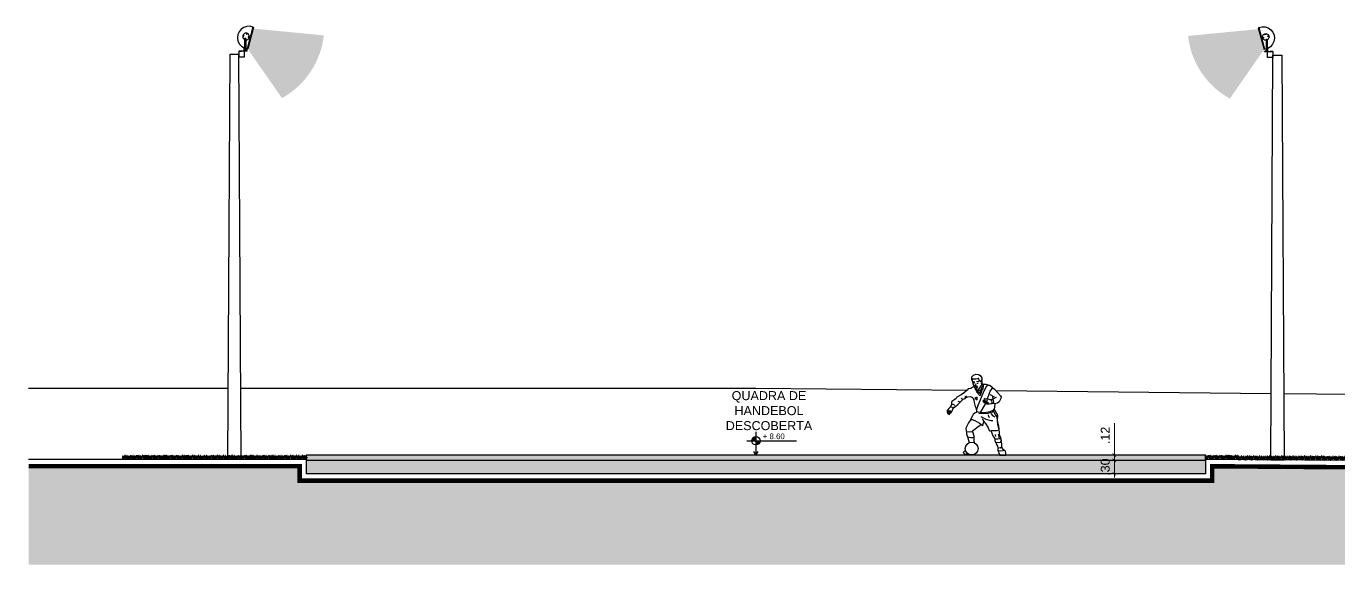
# Model space of a CAD drawing. Header units: metres. Extents: x 2394 to 3264, y 364 to 634.
# Drawn here: x 2687.28 to 2716.48, y 403.38 to 415.36 of the extents above; entities that cross this region are included whole.
import ezdxf

# ---------------------------------------------------------------- set-up
doc = ezdxf.new("R2010")
doc.units = ezdxf.units.M
doc.header["$LTSCALE"] = 5
doc.header["$MEASUREMENT"] = 0
for name, color, linetype, lineweight in [('2prancha', 4, 'Continuous', 18), ('PENA 05', 5, 'Continuous', 25), ('texto', 3, 'Continuous', 25)]:
    doc.layers.add(name, color=color, linetype=linetype, lineweight=lineweight)
for name, color, linetype in [('COTA 1 100', 2, 'Continuous'), ('COTA DE NÍVEL', 7, 'Continuous'), ('PENA 0.15', 7, 'Continuous'), ('PENA 01', 1, 'Continuous'), ('PENA 02', 2, 'Continuous'), ('PENA 06', 6, 'Continuous'), ('VEG_PLANTAS', 94, 'Continuous')]:
    doc.layers.add(name, color=color, linetype=linetype)
doc.styles.add('GRAF', font='GRAF.SHX')
doc.styles.add('Luana', font='arial.ttf')
doc.dimstyles.new('arial100', dxfattribs={"dimtxt": 0.2, "dimasz": 0.08, "dimexe": 0.1, "dimexo": 0.2, "dimgap": 0.1, "dimtad": 1, "dimzin": 4, "dimdsep": 46, "dimtxsty": 'Luana', "dimblk": 'ARCHTICK', "dimcen": 0, "dimclrd": 7, "dimclre": 7, "dimclrt": 256, "dimadec": 0, "dimazin": 0, "dimtfac": 1, "dimtix": 1, "dimtmove": 0, "dimatfit": 3, "dimldrblk": 'CLOSEDBLANK', "dimfxl": 0, "dimlwd": 5, "dimlwe": 5, "dimarcsym": 0})

# ---------------------------------------------------------------- blocks, each defined once
blk = doc.blocks.new('cacho6')
for centre, radius in [((-0.42, 0.24), 0.0184), ((-0.33, 0.28), 0.0156), ((-0.26, 0.26), 0.0104), ((-0.16, 0.31), 0.0082), ((-0.04, 0.22), 0.0116), ((0.01, 0.25), 0.0183), ((0.13, 0.28), 0.0156), ((0.2, 0.26), 0.0104), ((0.29, 0.31), 0.0082), ((0.41, 0.22), 0.0116), ((0.47, 0.25), 0.0183)]:
    blk.add_circle(centre, radius)
blk.add_arc((0.04, 0.24), 0.0184, 202.9972, 106.9767)
for points, knots in [([(0, 0), (0.02, 0.01), (0.05, 0.04), (-0.03, 0.01), (-0.04, 0.09), (-0.06, 0.02), (-0.18, 0.07), (-0.04, 0.07), (0.08, 0.12), (-0.05, 0.08), (0.03, 0.21), (-0.07, 0.07), (-0.08, 0.26), (-0.1, 0.07), (-0.16, 0.21), (0.04, 0.26), (-0.3, 0.3), (-0.13, 0.11), (-0.23, 0.21), (-0.32, 0.09), (-0.13, 0.12), (-0.35, 0), (-0.31, 0.14), (-0.25, 0.23), (-0.45, 0.23), (-0.27, 0.13), (-0.41, 0.06), (-0.45, 0.13), (-0.46, 0.22), (-0.52, 0.13), (-0.43, 0.09), (-0.44, 0.03), (-0.45, 0)], [0.011965, 0.011965, 0.011965, 0.011965, 0.082609, 0.169559, 0.243044, 0.299408, 0.400394, 0.594709, 0.690458, 0.785628, 0.89158, 1.001823, 1.123848, 1.25156, 1.356811, 1.528141, 1.7837, 1.951889, 2.05249, 2.190104, 2.318207, 2.51551, 2.701394, 2.792269, 2.948062, 3.123129, 3.249217, 3.402204, 3.477691, 3.56163, 3.701911, 3.843182, 3.843182, 3.843182, 3.843182]), ([(0.45, 0), (0.47, 0.01), (0.5, 0.04), (0.42, 0.01), (0.41, 0.09), (0.39, 0.02), (0.28, 0.07), (0.41, 0.07), (0.53, 0.12), (0.4, 0.08), (0.48, 0.21), (0.39, 0.07), (0.38, 0.26), (0.35, 0.07), (0.29, 0.21), (0.5, 0.26), (0.16, 0.3), (0.33, 0.11), (0.22, 0.21), (0.13, 0.09), (0.32, 0.12), (0.1, 0), (0.14, 0.14), (0.2, 0.23), (0, 0.23), (0.18, 0.13), (0.05, 0.06), (0.01, 0.13), (-0.01, 0.22), (-0.05, 0.16), (-0.04, 0.14), (-0.04, 0.13)], [0.011965, 0.011965, 0.011965, 0.011965, 0.082609, 0.169559, 0.243044, 0.299408, 0.400394, 0.594709, 0.690458, 0.785628, 0.89158, 1.001823, 1.123848, 1.25156, 1.356811, 1.528141, 1.7837, 1.951889, 2.05249, 2.190104, 2.318207, 2.51551, 2.701394, 2.792269, 2.948062, 3.123129, 3.249217, 3.402204, 3.477691, 3.56163, 3.606746, 3.606746, 3.606746, 3.606746]), ([(0, 0.09), (0, 0.09), (0.01, 0.07), (0.01, 0.05), (0.01, 0.03)], [3.6908032, 3.6908032, 3.6908032, 3.6908032, 3.701911, 3.8032539, 3.8032539, 3.8032539, 3.8032539])]:
    blk.add_open_spline(points, degree=3, knots=knots)
blk = doc.blocks.new('NIV02')
h = blk.add_hatch(color=256)
h.paths.add_polyline_path([(-43.09, -49.03, 0.414214), (-44.59, -50.53), (-43.09, -50.53)])
h.paths.add_polyline_path([(-43.09, -52.04, 0.414214), (-41.58, -50.53), (-43.09, -50.53)])
for p, q in [((-46.27, -50.53), (-28.68, -50.53)), ((-43.09, -47.38), (-43.09, -55.58))]:
    blk.add_line(p, q)
blk.add_lwpolyline([(-42.36, -54.32), (-43.09, -55.58), (-43.82, -54.32)])
blk.add_circle((-43.09, -50.53), 1.5)
at = {"style": 'GRAF'}
blk.add_attdef('ELEV', (-40.66, -49.96), '', height=1.26, dxfattribs=at)
blk = doc.blocks.new('jogador de futebol 01')
for p, q in [((11.5, 153.2), (16.5, 154.9)), ((16.5, 154.9), (21.9, 154.4)), ((21.9, 154.4), (24.9, 152.1)), ((10.5, 129.3), (6.4, 127)), ((8.4, 144.7), (8.8, 149.4)), ((9.4, 141.7), (8.4, 144.7)), ((8.8, 149.4), (11.5, 153.2)), ((9.4, 145.3), (9.3, 142)), ((9.3, 142), (10.6, 136.5)), ((10, 145.9), (9.4, 145.3)), ((11.8, 145.2), (10, 145.9)), ((13.2, 130.2), (10.5, 129.3)), ((10.6, 136.5), (11.7, 133.2)), ((11.8, 139.9), (10.9, 139.7)), ((11.7, 133.2), (13.2, 130)), ((16.4, 145.3), (11.8, 145.2)), ((14.6, 139), (11.8, 139.9)), ((12.6, 137.3), (11.8, 137.6)), ((14, 137.3), (12.6, 137.3)), ((13.2, 130), (15, 126.7)), ((15.9, 133.8), (14.7, 133.2)), ((14.7, 133.2), (15, 132.6)), ((15, 132.6), (16.4, 132.1)), ((17.6, 129.3), (15.3, 129.4)), ((16.1, 137), (15.9, 133.8)), ((19.4, 145.5), (16.4, 145.3)), ((16.4, 132.1), (19.1, 132.9)), ((17.3, 128.1), (19, 128.1)), ((20.9, 140.9), (17.5, 139.9)), ((20.5, 129.6), (17.6, 129.3)), ((19, 128.1), (19.9, 128.2)), ((19.1, 137.6), (20.3, 137.6)), ((20.8, 146.5), (19.4, 145.5)), ((20.3, 137.6), (21.6, 137.9)), ((21.9, 146.4), (20.8, 146.5)), ((22.5, 140.5), (20.9, 140.9)), ((22.3, 145.3), (21.9, 146.4)), ((22, 125.6), (25.5, 130.3)), ((23.1, 143.7), (22.3, 145.3)), ((24.3, 141.2), (23.1, 143.7)), ((25.5, 139.9), (24.3, 141.2)), ((24.9, 152.1), (27.8, 147.9)), ((26.1, 140.5), (25.5, 139.9)), ((25.5, 130.3), (26.1, 132.9)), ((27, 143.2), (26.1, 141.8)), ((26.1, 141.8), (26.1, 140.8)), ((27.2, 128.1), (26.3, 124.6)), ((26.7, 136.7), (27.9, 137.1)), ((28.1, 143.2), (27, 143.2)), ((27.9, 131.5), (27.2, 128.1)), ((27.6, 135.2), (27.9, 131.5)), ((27.8, 147.9), (27.8, 144.7)), ((27.8, 144.7), (27.8, 143.4)), ((27.9, 137.1), (28.8, 139)), ((29, 140.8), (28.1, 143.2)), ((28.1, 136.7), (29.6, 136)), ((28.8, 139), (29, 140.8)), ((29.6, 136), (30.1, 135.4)), ((31.1, 132.6), (29.8, 136.2)), ((30.1, 135.4), (36.2, 135.1)), ((30.4, 125.6), (31.1, 132.6)), ((37.5, 131.6), (31.4, 120.5)), ((36.2, 135.1), (44.4, 132.6)), ((42.6, 133.3), (37.5, 131.6)), ((44.4, 132.6), (53, 125.7)), ((-26.4, 104.3), (-30.3, 101.4)), ((-22, 107.7), (-26.4, 104.3)), ((-20.6, 110), (-22, 107.7)), ((-12.5, 114.8), (-20.6, 110)), ((-17.2, 101.5), (-17.4, 102.5)), ((-14.4, 100.5), (-10.8, 103.5)), ((-5.7, 118.9), (-12.5, 114.8)), ((-10.3, 106.4), (-12, 107.4)), ((-10.8, 103.5), (-8.2, 106.4)), ((-9.2, 105.7), (-10.3, 106.4)), ((-8.2, 106.4), (-4.6, 107.6)), ((-0.5, 123.9), (-5.7, 118.9)), ((-4.6, 107.7), (-3.6, 111.6)), ((-4.6, 107.6), (-2.6, 109.2)), ((-3.6, 111.6), (-1.5, 112.8)), ((-2.6, 109.2), (0.8, 110.4)), ((1.6, 126.4), (-0.5, 123.9)), ((0.8, 110.4), (5.7, 111.2)), ((6.4, 127), (1.6, 126.4)), ((5.7, 111.2), (9.6, 109.2)), ((9.6, 109.2), (12.6, 104.8)), ((12.6, 104.8), (13.4, 99.6)), ((18.8, 110), (14.4, 108.2)), ((14.6, 108.4), (18.7, 105)), ((15, 126.7), (17.6, 124.7)), ((17.5, 122.9), (15.5, 125.9)), ((25, 112.5), (17.3, 120.8)), ((20.2, 121.7), (17.5, 122.9)), ((17.6, 124.7), (20.2, 124.6)), ((18.7, 122.3), (24.2, 116.9)), ((18.7, 105), (18.8, 110)), ((31.4, 120.5), (19.6, 92)), ((20.2, 124.6), (22, 125.6)), ((26.1, 123.5), (20.2, 121.7)), ((24.2, 116.9), (25.9, 123.6)), ((28.1, 123.6), (25, 112.5)), ((26.3, 124.6), (26.1, 123.5)), ((26.7, 123.6), (30.4, 125.6)), ((39.8, 103.9), (30.1, 103.1)), ((30.1, 103.1), (30.6, 101.6)), ((34, 106.8), (32.1, 105.7)), ((32.1, 105.7), (32.7, 105)), ((32.7, 105), (39.8, 103.9)), ((40.9, 106.2), (34, 106.8)), ((38.6, 106.6), (40.3, 110.8)), ((40.3, 110.8), (42.1, 115.6)), ((45.7, 104.5), (40.9, 106.2)), ((42.1, 115.6), (44.4, 121.8)), ((44.4, 121.8), (48.9, 127.5)), ((48.6, 112.6), (44.5, 114.8)), ((45, 105.1), (48.5, 106.3)), ((47.5, 103), (45, 105.1)), ((48.1, 100.2), (47.5, 103)), ((48.5, 106.3), (52.2, 108.4)), ((49.8, 110), (48.6, 112.6)), ((50.6, 104.5), (48.9, 105.4)), ((50.3, 107.2), (49.8, 110)), ((51.7, 100.4), (50.6, 104.5)), ((50.9, 111.3), (52.5, 112.3)), ((52.2, 108.4), (54, 109.5)), ((53, 125.7), (64.8, 112.8)), ((54, 109.5), (56.8, 109.9)), ((65.2, 107.6), (61.9, 100.7)), ((64.8, 112.8), (65.8, 111)), ((65.8, 111), (65.2, 107.6)), ((-39.5, 83.8), (-39.6, 80.8)), ((-39.6, 80.8), (-38.8, 78.5)), ((-38.5, 85.6), (-39.5, 83.8)), ((-38.8, 78.5), (-36.4, 76.6)), ((-36.2, 87.9), (-38.5, 85.6)), ((-36.7, 81), (-36.5, 83.6)), ((-34.1, 81), (-36.7, 81)), ((-36.5, 83.6), (-34.1, 84.3)), ((-36.4, 79.3), (-34.1, 80)), ((-34.9, 77.1), (-36.4, 79.3)), ((-32.9, 91.5), (-36.2, 87.9)), ((-35.1, 76.1), (-34.9, 77.1)), ((-34.1, 84.3), (-32.9, 82.5)), ((-32.9, 82.5), (-34.1, 79.5)), ((-34.1, 80), (-34.1, 81)), ((-34.1, 79.5), (-33.4, 78)), ((-33.4, 78), (-31.5, 80.3)), ((-30.8, 95.6), (-33.3, 91.5)), ((-33.3, 91.5), (-31.8, 91.4)), ((-31.8, 91.4), (-29.3, 90.4)), ((-31.5, 80.3), (-28.3, 85.9)), ((-30.3, 101.4), (-31.1, 99.4)), ((-31.1, 99.4), (-31, 95.6)), ((-31, 95.6), (-28.7, 96.1)), ((-29.3, 90.4), (-28, 88.9)), ((-28.7, 96.1), (-25.6, 95)), ((-28.3, 85.9), (-28, 89)), ((-28, 88.9), (-24.2, 92)), ((-25.6, 95), (-24.4, 93.5)), ((-24.2, 92), (-23.3, 91.9)), ((-23.3, 91.9), (-18.8, 95.5)), ((-18.8, 95.5), (-14.4, 100.5)), ((-14.3, 100.5), (-17.2, 101.5)), ((14.9, 79.7), (11.4, 76.5)), ((13.4, 99.6), (14.9, 91.9)), ((14.9, 91.9), (16.7, 87.8)), ((17.5, 80.2), (14.9, 79.7)), ((16.7, 87.8), (17.8, 81.7)), ((19.6, 92), (17.5, 85.3)), ((17.8, 81.5), (17.5, 80.2)), ((20.8, 80.7), (17.8, 81.5)), ((24.5, 80.1), (20.8, 80.7)), ((21.9, 78.9), (30.6, 77.9)), ((33.4, 79.7), (24.5, 80.1)), ((25.2, 80), (33.7, 94.6)), ((30.6, 101.6), (39.1, 101.8)), ((30.6, 77.9), (40.3, 78.7)), ((31.4, 101.1), (31.9, 99.6)), ((31.9, 99.6), (40.8, 99.5)), ((43.4, 81.2), (33.4, 79.7)), ((33.7, 94.6), (35.8, 99.3)), ((36.3, 98.8), (37.3, 96.8)), ((37.3, 96.8), (43, 96.8)), ((40.3, 78.7), (49.6, 81.4)), ((43, 96.8), (48, 97.8)), ((46.6, 82.7), (43.4, 81.2)), ((45.7, 77.9), (49.8, 73.7)), ((49.6, 84), (46.6, 82.7)), ((47.8, 97.9), (48.1, 100.2)), ((51.2, 97.4), (47.8, 97.9)), ((52, 87.1), (49.6, 84)), ((49.6, 81.4), (51.7, 83.8)), ((50.7, 82.5), (54.3, 75.6)), ((50.9, 97.8), (51.7, 100.4)), ((53, 96.8), (50.9, 97.8)), ((53, 90.5), (52, 87.1)), ((54, 83.9), (52.5, 86.9)), ((58.6, 98.3), (53, 96.8)), ((53.4, 97.1), (53, 90.5)), ((55.7, 80.5), (54, 83.9)), ((58.3, 77.5), (55.7, 80.5)), ((59.4, 73), (58.3, 77.5)), ((61.9, 100.7), (58.6, 98.3)), ((-36.4, 76.6), (-35.1, 76.1)), ((-1.7, 52.5), (-3, 49.4)), ((2.1, 59.7), (-1.7, 52.5)), ((6.4, 66.3), (2.1, 59.7)), ((6.9, 67.5), (5.7, 66.6)), ((5.7, 66.6), (9.5, 66.3)), ((10, 73.5), (6.9, 67.5)), ((9.5, 66.3), (14.4, 64.8)), ((11.4, 76.5), (10, 73.5)), ((14.4, 64.8), (23.6, 59.1)), ((18.2, 51.2), (25, 55.5)), ((23.6, 59.1), (28.6, 55.3)), ((25, 55.5), (26, 56.8)), ((26, 72.2), (35.8, 67)), ((28.6, 55.3), (29.5, 54.4)), ((30.9, 66), (29, 67.5)), ((29.5, 54.4), (31.3, 59.9)), ((32.1, 62.7), (30.9, 66)), ((31.3, 59.9), (32.1, 62.7)), ((31.7, 62.5), (35, 58.5)), ((35, 58.5), (36.3, 56.8)), ((35.8, 67), (45.5, 64.7)), ((36.3, 56.9), (40.3, 50.4)), ((40.4, 75.6), (41.2, 71.9)), ((41.2, 71.9), (42.9, 71.1)), ((45.5, 64.7), (49.6, 64.8)), ((49.8, 73.7), (53.2, 71.9)), ((54.3, 75.6), (57.1, 71.5)), ((57.1, 71.5), (57.8, 63.3)), ((57.8, 63.3), (58.6, 57.7)), ((58.6, 57.7), (61.1, 46.6)), ((58.8, 64.5), (58.9, 67.2)), ((61.4, 54.1), (58.8, 64.5)), ((58.9, 67.2), (59.4, 73)), ((61.7, 47.3), (61.4, 54.1)), ((-3, 49.4), (-2.8, 44.5)), ((-2.8, 44.5), (-2, 42.9)), ((-2.1, 42.9), (-2.1, 38.8)), ((-2.1, 38.8), (-0.2, 32.5)), ((-2, 42.9), (3.6, 42.4)), ((-0.2, 33), (6.4, 31.6)), ((-0.2, 32.5), (2.9, 24.3)), ((3.6, 42.4), (10, 43)), ((6.4, 31.6), (10.3, 31.2)), ((9.8, 42.9), (12.4, 34.6)), ((10, 43), (11.6, 45.8)), ((10.3, 31.2), (12.4, 32)), ((11.6, 45.8), (18.2, 51.2)), ((12.4, 34.6), (12.4, 30.8)), ((12.4, 30.8), (12.6, 25.1)), ((40.3, 50.4), (42.4, 45.1)), ((42.4, 45.1), (42.7, 44.5)), ((42.7, 44.5), (46.5, 45.3)), ((45.8, 45.1), (47.8, 39.9)), ((46.5, 45.3), (52.1, 45)), ((47.8, 39.9), (49.4, 34.7)), ((49.4, 34.7), (51.4, 32.2)), ((51.4, 32.2), (53.4, 29.1)), ((52.1, 45), (58.1, 45)), ((53.4, 29.1), (53.5, 25.8)), ((53.5, 25.8), (54.7, 22.4)), ((53.9, 28.5), (59.1, 28.5)), ((54.3, 37), (54.5, 33.4)), ((58.1, 45), (61.1, 46.1)), ((59.1, 28.5), (63.5, 29.7)), ((60.2, 37.7), (60.7, 35.1)), ((60.7, 35.1), (61.7, 32.6)), ((61.7, 32.6), (60.9, 30.5)), ((61.1, 46.1), (61.7, 47.3)), ((61.4, 46.6), (61.9, 41.9)), ((61.9, 41.9), (61.9, 37.3)), ((61.9, 37.3), (63, 34.8)), ((63, 34.8), (64.8, 31.7)), ((63.5, 29.7), (65, 30.8)), ((64.8, 31.7), (65.8, 25.2)), ((-7.6, 2.6), (-4, 6.6)), ((-6.3, -0.5), (-7.6, 2.6)), ((-4.1, -1.5), (0.8, 0)), ((2.9, 24.3), (4.1, 21)), ((12.6, 25.1), (13.6, 20.4)), ((54.5, 22.8), (57, 17.7)), ((54.8, 22.3), (61.4, 21.7)), ((57, 17.7), (58.8, 14.6)), ((58.8, 14.6), (59.4, 10.5)), ((59.1, 12), (63.7, 11.4)), ((59.4, 10.5), (59.4, 6)), ((59.4, 6), (60.4, 4.2)), ((65, 4.5), (59.8, 5.3)), ((60.4, 4.2), (61.2, 0.2)), ((61.2, 0.2), (63, -2.4)), ((61.4, 21.7), (64.7, 22.3)), ((63.7, 11.4), (67.4, 13.6)), ((64.7, 22.3), (66.1, 24.9)), ((68.8, 5.5), (65, 4.5)), ((67, 18.9), (66, 25.4)), ((67.1, 14.6), (67, 18.9)), ((67.8, 11.4), (67.1, 14.6)), ((70.1, 7.1), (67.8, 11.4)), ((70.1, 7.3), (68.8, 5.5)), ((74, 4.6), (70.1, 7.3)), ((74.8, 0.4), (74, 4.6)), ((74.8, -2.9), (74.8, 0.4)), ((-4.2, -1.4), (-6.3, -0.5)), ((63, -2.4), (63.5, -2.9)), ((63.5, -2.9), (74.8, -2.9))]:
    blk.add_line(p, q)
blk.add_circle((8.1, 9.9), 12.5)
blk = doc.blocks.new('_ArchTick')
at = {"color": 0, "linetype": 'ByBlock', "const_width": 0.15}
blk.add_lwpolyline([(-0.5, -0.5), (0.5, 0.5)], dxfattribs=at)
blk = doc.blocks.new('*D20')
at = {"layer": 'COTA 1 100', "color": 7, "lineweight": 5, "ltscale": 1.5}
for p, q in [((2711.484, 406.533), (2711.484, 405.824)), ((2711.484, 405.824), (2711.484, 405.904)), ((2711.634, 405.824), (2711.384, 405.824)), ((2711.634, 405.704), (2711.384, 405.704)), ((2711.484, 405.824), (2711.484, 405.704)), ((2711.484, 405.824), (2711.484, 405.704)), ((2711.484, 405.704), (2711.484, 405.624))]:
    blk.add_line(p, q, dxfattribs=at)
at = {"layer": 'Defpoints', "color": 0, "ltscale": 1.5}
for p in [(2711.484, 405.704), (2713.51, 405.824), (2713.51, 405.704)]:
    blk.add_point(p, dxfattribs=at)
at = {"layer": 'COTA 1 100', "color": 7, "lineweight": 5, "ltscale": 1.5, "xscale": 0.08, "yscale": 0.08, "zscale": 0.08}
for p, rotation in [((2711.484, 405.824), 270), ((2711.484, 405.704), 90)]:
    blk.add_blockref('_ArchTick', p, dxfattribs=dict(at, rotation=rotation))
at = {"layer": 'COTA 1 100', "ltscale": 1.5, "insert": (2711.283, 406.258), "char_height": 0.2, "attachment_point": 5, "rotation": 90, "style": 'Luana'}
blk.add_mtext('.12', dxfattribs=at)
blk = doc.blocks.new('_ClosedBlank')
at = {"layer": '2prancha', "color": 0, "lineweight": -2}
for p, q in [((-1, 0.17), (0, 0)), ((-1, 0.17), (-1, -0.17)), ((0, 0), (-1, -0.17))]:
    blk.add_line(p, q, dxfattribs=at)
blk = doc.blocks.new('*D21')
at = {"layer": 'COTA 1 100', "color": 7, "lineweight": 5, "ltscale": 1.5}
for p, q in [((2711.634, 405.704), (2711.384, 405.704)), ((2711.484, 405.704), (2711.484, 405.784)), ((2711.484, 405.704), (2711.484, 405.404)), ((2711.634, 405.404), (2711.384, 405.404)), ((2711.484, 405.404), (2711.484, 405.324))]:
    blk.add_line(p, q, dxfattribs=at)
at = {"layer": 'Defpoints', "color": 0, "ltscale": 1.5}
for p in [(2713.51, 405.704), (2711.484, 405.404), (2713.51, 405.404)]:
    blk.add_point(p, dxfattribs=at)
at = {"layer": 'COTA 1 100', "color": 7, "lineweight": 5, "ltscale": 1.5, "xscale": 0.08, "yscale": 0.08, "zscale": 0.08}
for p, rotation in [((2711.484, 405.704), 270), ((2711.484, 405.404), 90)]:
    blk.add_blockref('_ArchTick', p, dxfattribs=dict(at, rotation=rotation))
at = {"layer": 'COTA 1 100', "ltscale": 1.5, "insert": (2711.282, 405.554), "char_height": 0.2, "attachment_point": 5, "rotation": 90, "style": 'Luana'}
blk.add_mtext('.30', dxfattribs=at)
blk = doc.blocks.new('A$C47D9326B')
for p, q in [((-0.415, 9.614), (-0.427, 9.61)), ((-0.427, 9.61), (-0.297, 9.127)), ((-0.415, 9.614), (-0.346, 9.631)), ((-0.415, 9.614), (-0.285, 9.131)), ((-0.346, 9.631), (-0.275, 9.628)), ((-0.336, 9.405), (-0.333, 9.424)), ((-0.333, 9.385), (-0.336, 9.405)), ((-0.333, 9.424), (-0.326, 9.442)), ((-0.326, 9.367), (-0.333, 9.385)), ((-0.329, 9.392), (-0.328, 9.394)), ((-0.329, 9.389), (-0.329, 9.392)), ((-0.329, 9.386), (-0.329, 9.389)), ((-0.328, 9.384), (-0.329, 9.386)), ((-0.328, 9.394), (-0.326, 9.396)), ((-0.326, 9.382), (-0.328, 9.384)), ((-0.326, 9.442), (-0.314, 9.458)), ((-0.326, 9.396), (-0.324, 9.398)), ((-0.324, 9.38), (-0.326, 9.382)), ((-0.314, 9.352), (-0.326, 9.367)), ((-0.324, 9.398), (-0.322, 9.399)), ((-0.322, 9.379), (-0.324, 9.38)), ((-0.322, 9.399), (-0.319, 9.399)), ((-0.319, 9.379), (-0.322, 9.379)), ((-0.319, 9.399), (-0.317, 9.399)), ((-0.317, 9.379), (-0.319, 9.379)), ((-0.317, 9.399), (-0.314, 9.398)), ((-0.314, 9.38), (-0.317, 9.379)), ((-0.314, 9.458), (-0.298, 9.47)), ((-0.314, 9.398), (-0.312, 9.396)), ((-0.312, 9.382), (-0.314, 9.38)), ((-0.298, 9.34), (-0.314, 9.352)), ((-0.312, 9.396), (-0.31, 9.394)), ((-0.31, 9.384), (-0.312, 9.382)), ((-0.31, 9.394), (-0.309, 9.392)), ((-0.309, 9.386), (-0.31, 9.384)), ((-0.309, 9.392), (-0.309, 9.389)), ((-0.309, 9.389), (-0.309, 9.386)), ((-0.298, 9.47), (-0.28, 9.477)), ((-0.287, 9.463), (-0.286, 9.465)), ((-0.286, 9.46), (-0.287, 9.463)), ((-0.286, 9.465), (-0.285, 9.468)), ((-0.285, 9.458), (-0.286, 9.46)), ((-0.285, 9.468), (-0.284, 9.47)), ((-0.284, 9.456), (-0.285, 9.458)), ((-0.284, 9.47), (-0.282, 9.471)), ((-0.282, 9.454), (-0.284, 9.456)), ((-0.282, 9.471), (-0.279, 9.472)), ((-0.279, 9.453), (-0.282, 9.454)), ((-0.28, 9.477), (-0.261, 9.48)), ((-0.279, 9.472), (-0.277, 9.473)), ((-0.277, 9.453), (-0.279, 9.453)), ((-0.277, 9.473), (-0.274, 9.472)), ((-0.274, 9.453), (-0.277, 9.453)), ((-0.275, 9.628), (-0.208, 9.606)), ((-0.274, 9.472), (-0.272, 9.471)), ((-0.272, 9.454), (-0.274, 9.453)), ((-0.272, 9.471), (-0.27, 9.47)), ((-0.27, 9.456), (-0.272, 9.454)), ((-0.27, 9.47), (-0.268, 9.468)), ((-0.268, 9.458), (-0.27, 9.456)), ((-0.268, 9.468), (-0.267, 9.465)), ((-0.267, 9.46), (-0.268, 9.458)), ((-0.267, 9.465), (-0.267, 9.463)), ((-0.267, 9.463), (-0.267, 9.46)), ((-0.261, 9.48), (-0.242, 9.477)), ((-0.255, 9.349), (-0.254, 9.35)), ((-0.255, 9.346), (-0.255, 9.349)), ((-0.255, 9.344), (-0.255, 9.346)), ((-0.254, 9.357), (-0.229, 9.357)), ((-0.254, 9.357), (-0.254, 9.35)), ((-0.254, 9.35), (-0.254, 9.342)), ((-0.242, 9.477), (-0.223, 9.47)), ((-0.229, 9.357), (-0.229, 9.337)), ((-0.223, 9.47), (-0.208, 9.458)), ((-0.208, 9.352), (-0.223, 9.34)), ((-0.213, 9.42), (-0.212, 9.423)), ((-0.212, 9.418), (-0.213, 9.42)), ((-0.212, 9.423), (-0.211, 9.425)), ((-0.211, 9.415), (-0.212, 9.418)), ((-0.211, 9.425), (-0.21, 9.427)), ((-0.21, 9.413), (-0.211, 9.415)), ((-0.21, 9.427), (-0.208, 9.429)), ((-0.208, 9.412), (-0.21, 9.413)), ((-0.208, 9.606), (-0.149, 9.566)), ((-0.208, 9.458), (-0.196, 9.442)), ((-0.208, 9.429), (-0.205, 9.43)), ((-0.205, 9.411), (-0.208, 9.412)), ((-0.196, 9.367), (-0.208, 9.352)), ((-0.205, 9.43), (-0.203, 9.43)), ((-0.203, 9.41), (-0.205, 9.411)), ((-0.203, 9.43), (-0.2, 9.43)), ((-0.2, 9.411), (-0.203, 9.41)), ((-0.2, 9.43), (-0.198, 9.429)), ((-0.198, 9.412), (-0.2, 9.411)), ((-0.198, 9.429), (-0.196, 9.427)), ((-0.196, 9.413), (-0.198, 9.412)), ((-0.196, 9.442), (-0.189, 9.424)), ((-0.196, 9.427), (-0.194, 9.425)), ((-0.194, 9.415), (-0.196, 9.413)), ((-0.189, 9.385), (-0.196, 9.367)), ((-0.194, 9.425), (-0.193, 9.423)), ((-0.193, 9.418), (-0.194, 9.415)), ((-0.193, 9.423), (-0.193, 9.42)), ((-0.193, 9.42), (-0.193, 9.418)), ((-0.189, 9.424), (-0.186, 9.405)), ((-0.186, 9.405), (-0.189, 9.385)), ((-0.149, 9.566), (-0.104, 9.511)), ((-0.104, 9.511), (-0.076, 9.445)), ((-0.068, 9.375), (-0.079, 9.305)), ((-0.076, 9.445), (-0.068, 9.375)), ((-0.28, 9.332), (-0.298, 9.34)), ((-0.285, 9.131), (-0.297, 9.127)), ((-0.287, 9.078), (-0.287, 9.092)), ((-0.287, 9.092), (-0.248, 9.092)), ((-0.287, 9.078), (-0.216, 9.078)), ((-0.254, 9.139), (-0.285, 9.131)), ((-0.261, 9.33), (-0.28, 9.332)), ((-0.254, 9.33), (-0.261, 9.33)), ((-0.254, 9.342), (-0.255, 9.344)), ((-0.254, 9.139), (-0.255, 9.092)), ((-0.254, 9.342), (-0.254, 9.33)), ((-0.254, 9.33), (-0.254, 9.139)), ((-0.248, 9.092), (-0.23, 9.092)), ((-0.23, 9.092), (-0.23, 9.148)), ((-0.23, 9.148), (-0.216, 9.148)), ((-0.229, 9.147), (-0.23, 9.148)), ((-0.223, 9.34), (-0.229, 9.337)), ((-0.229, 9.337), (-0.229, 9.147)), ((-0.217, 9.15), (-0.229, 9.147)), ((-0.157, 9.188), (-0.217, 9.15)), ((-0.216, 9.078), (-0.216, 9.148)), ((-0.216, 9.087), (-0.216, 9.078)), ((-0.216, 9.078), (-0.163, 9.078)), ((-0.114, 9.078), (-0.163, 9.078)), ((-0.11, 9.241), (-0.157, 9.188)), ((-0.1, 9.078), (-0.114, 9.078)), ((-0.079, 9.305), (-0.11, 9.241)), ((-0.15, 0), (-0.1, 9)), ((-0.1, 9), (0.1, 9)), ((0.1, 9), (0.15, 0)), ((-0.15, 0), (0.15, 0))]:
    blk.add_line(p, q)
blk.add_lwpolyline([(-0.224, 9.078), (-0.1, 9.078), (-0.1, 8.95), (-0.224, 8.95)], close=True)

msp = doc.modelspace()

# ---------------------------------------------------------------- hatches: boundary and pattern name
at = {"layer": 'COTA 1 100'}
h = msp.add_hatch(color=256, dxfattribs=at)
h.dxf.hatch_style = 1
h.set_gradient(color1=(250, 247, 214), color2=(255, 255, 179), tint=1, name='INVCYLINDER')
h.paths.add_polyline_path([(2693.897, 415.152), (2692.325, 415.304), (2692.204, 414.851), (2692.966, 413.758, 0.242169)])
h = msp.add_hatch(color=256, dxfattribs=at)
h.dxf.hatch_style = 1
h.set_gradient(color1=(250, 247, 214), color2=(255, 255, 179), tint=1, name='INVCYLINDER')
h.paths.add_polyline_path([(2713.123, 415.14), (2714.694, 415.292), (2714.815, 414.84), (2714.053, 413.746, -0.242169)])
at = {"layer": 'PENA 01', "ltscale": 1.5}
h = msp.add_hatch(dxfattribs=at)
h.set_pattern_fill('AR-CONC,_O', color=256, scale=0.075)
h.set_pattern_definition([(50, (2693.5097, 405.4043), (0.537945, -0.047064), [0.05625, -0.61875]), (355, (2693.5097, 405.4043), (-0.104064, 0.564144), [0.045, -0.495]), (100.4514, (2693.5545, 405.4004), (0.433882, 0.51708), [0.047805, -0.525857]), (46.1842, (2693.5097, 405.5543), (0.80043, -0.12414), [0.084375, -0.928125]), (96.6356, (2693.5764, 405.544), (0.700997, 0.730588), [0.071708, -0.788785]), (351.184, (2693.5097, 405.5543), (0.700996, 0.73059), [0.0675, -0.7425]), (21, (2693.5847, 405.5168), (0.44768, -0.301964), [0.05625, -0.61875]), (326, (2693.5847, 405.5168), (0.182486, 0.543863), [0.045, -0.495]), (71.4514, (2693.622, 405.49165), (0.630167, 0.241898), [0.047805, -0.525857]), (37.5, (2693.5097, 405.40431), (0.0091199, 0.2496704), [0, -0.489, 0, -0.5025, 0, -0.496875]), (7.5, (2693.5097, 405.4043), (0.197302, 0.2958088), [0, -0.2865, 0, -0.47775, 0, -0.189375]), (327.5, (2693.34244, 405.40431), (0.4003668, -0.0169162), [0, -0.1875, 0, -0.585, 0, -0.77625]), (317.5, (2693.26744, 405.4043), (0.4373896, 0.075079), [0, -0.24375, 0, -0.3885, 0, -0.55125])])
h.paths.add_polyline_path([(2713.51, 405.824), (2693.51, 405.824), (2693.51, 405.704), (2713.51, 405.704), (2713.51, 405.724)])
h.paths.add_polyline_path([(2713.51, 405.704), (2693.51, 405.704), (2693.51, 405.404), (2713.51, 405.404)])
h = msp.add_hatch(dxfattribs=at)
h.set_pattern_fill('EARTH', color=256, scale=0.75, angle=45, style=0, double=1)
h.set_pattern_definition([(45, (2687.32658, 403.3835), (3e-17, 0.26516504), [0.1875, -0.1875]), (45, (2687.27686, 403.43323), (3e-17, 0.26516504), [0.1875, -0.1875]), (45, (2687.22714, 403.48295), (3e-17, 0.26516504), [0.1875, -0.1875]), (135, (2687.22714, 403.5161), (-0.26516504, 6e-17), [0.1875, -0.1875]), (135, (2687.27686, 403.56581), (-0.26516504, 6e-17), [0.1875, -0.1875]), (135, (2687.32658, 403.61553), (-0.26516504, 6e-17), [0.1875, -0.1875])])
h.paths.add_polyline_path([(2746, 405.124), (2743.76, 405.124), (2743.76, 404.824), (2723.46, 404.824), (2723.46, 405.254), (2721.643, 405.369), (2719.184, 405.48), (2716.823, 405.55), (2713.66, 405.573), (2713.66, 405.254), (2693.36, 405.254), (2693.36, 405.574), (2687.327, 405.574), (2687.327, 403.384), (2746, 403.384)])

# ---------------------------------------------------------------- linework, layer by layer
for points in [[(2691.765, 407.304), (2687.327, 407.304)], [(2708.199, 407.256), (2703.51, 407.304), (2692.048, 407.304)], [(2714.971, 407.186), (2708.856, 407.249)], [(2721.769, 407.116), (2715.255, 407.183)]]:
    msp.add_lwpolyline(points, dxfattribs=at)
at = {"layer": 'PENA 02', "ltscale": 1.5, "const_width": 0.1}
msp.add_lwpolyline([(2746, 405.124), (2743.76, 405.124), (2743.76, 404.824), (2723.46, 404.824), (2723.46, 405.254), (2721.643, 405.369), (2719.184, 405.48), (2716.823, 405.55), (2713.66, 405.573), (2713.66, 405.254), (2693.36, 405.254), (2693.36, 405.574), (2687.327, 405.574)], dxfattribs=at)
at = {"layer": 'PENA 05', "ltscale": 1.5}
msp.add_lwpolyline([(2693.51, 405.824), (2713.51, 405.824), (2713.51, 405.704), (2693.51, 405.704)], close=True, dxfattribs=at)
at = {"layer": 'PENA 06', "ltscale": 1.5}
msp.add_lwpolyline([(2746, 405.274), (2743.61, 405.274), (2743.61, 404.974), (2723.61, 404.974), (2723.61, 405.394), (2721.651, 405.519), (2719.19, 405.63), (2716.826, 405.7), (2713.51, 405.724), (2713.51, 405.404), (2693.51, 405.404), (2693.51, 405.724), (2687.327, 405.724)], dxfattribs=at)
at = {"layer": 'VEG_PLANTAS', "ltscale": 1.5}
msp.add_lwpolyline([(2713.51, 405.724), (2713.51, 405.824)], dxfattribs=at)

# ---------------------------------------------------------------- block references
at = {"layer": 'COTA DE NÍVEL', "ltscale": 0.05}
ref = msp.add_blockref('NIV02', (2706.21, 409.307), dxfattribs=dict(at, xscale=0.06266711229946524, yscale=0.06266711229946524, zscale=0.06266711229946524))
ref.add_attrib('ELEV', '+ 8.60', (2703.662, 406.176), dxfattribs={"layer": '0', "height": 0.125, "style": 'Luana'})
at = {"layer": 'PENA 0.15', "ltscale": 1.5, "xscale": 0.01140267720216034, "yscale": 0.01140267720216034, "zscale": 0.01140267720216034}
msp.add_blockref('jogador de futebol 01', (2708.216, 405.854), dxfattribs=at)
at = {"layer": 'PENA 01', "xscale": -1}
msp.add_blockref('A$C47D9326B', (2691.906, 405.724), dxfattribs=at)
at = {"layer": 'PENA 01'}
msp.add_blockref('A$C47D9326B', (2715.113, 405.713), dxfattribs=at)
at = {"layer": 'VEG_PLANTAS', "xscale": -0.2913324155519772, "yscale": 0.2913324155519772, "zscale": 0.2913324155519772}
for p in [(2689.557, 405.724), (2689.821, 405.724), (2690.03, 405.724), (2690.294, 405.724), (2690.438, 405.724), (2690.702, 405.724), (2690.926, 405.724), (2691.19, 405.724), (2691.481, 405.724), (2691.745, 405.724), (2691.953, 405.724), (2692.217, 405.724), (2692.362, 405.724), (2692.626, 405.724), (2692.85, 405.724), (2693.114, 405.724), (2693.378, 405.724), (2713.657, 405.724), (2713.921, 405.724), (2714.129, 405.724), (2714.393, 405.711), (2714.537, 405.711), (2714.801, 405.711), (2715.026, 405.711), (2715.29, 405.711), (2715.543, 405.71), (2715.797, 405.71), (2716.05, 405.709), (2716.304, 405.704), (2716.568, 405.704)]:
    msp.add_blockref('cacho6', p, dxfattribs=at)

# ---------------------------------------------------------------- texts
at = {"layer": 'texto', "color": 2, "ltscale": 0.05, "insert": (2703.801, 406.808), "char_height": 0.2, "width": 1.934, "attachment_point": 5, "style": 'Luana'}
msp.add_mtext('QUADRA DE HANDEBOL\\PDESCOBERTA', dxfattribs=at)

# ---------------------------------------------------------------- dimensions: what is measured, and where the dimension line sits
at = {"layer": 'COTA 1 100', "ltscale": 1.5}
dim = msp.add_linear_dim(base=(2711.484, 405.704), p1=(2713.51, 405.824), p2=(2713.51, 405.704), angle=90, dimstyle='arial100', override={"dimtmove": 1, "dimfxl": 0.15, "dimfxlon": 1}, dxfattribs=at)
dim.commit()
dim.dimension.update_dxf_attribs({"geometry": '*D20', "text_midpoint": (2711.484, 406.258), "dimtype": 160})
dim = msp.add_linear_dim(base=(2711.484, 405.404), p1=(2713.51, 405.704), p2=(2713.51, 405.404), angle=90, dimstyle='arial100', override={"dimtmove": 1, "dimfxl": 0.15, "dimfxlon": 1}, dxfattribs=at)
dim.commit()
dim.dimension.update_dxf_attribs({"geometry": '*D21', "text_midpoint": (2711.282, 405.554)})

doc.saveas('drawing.dxf')
